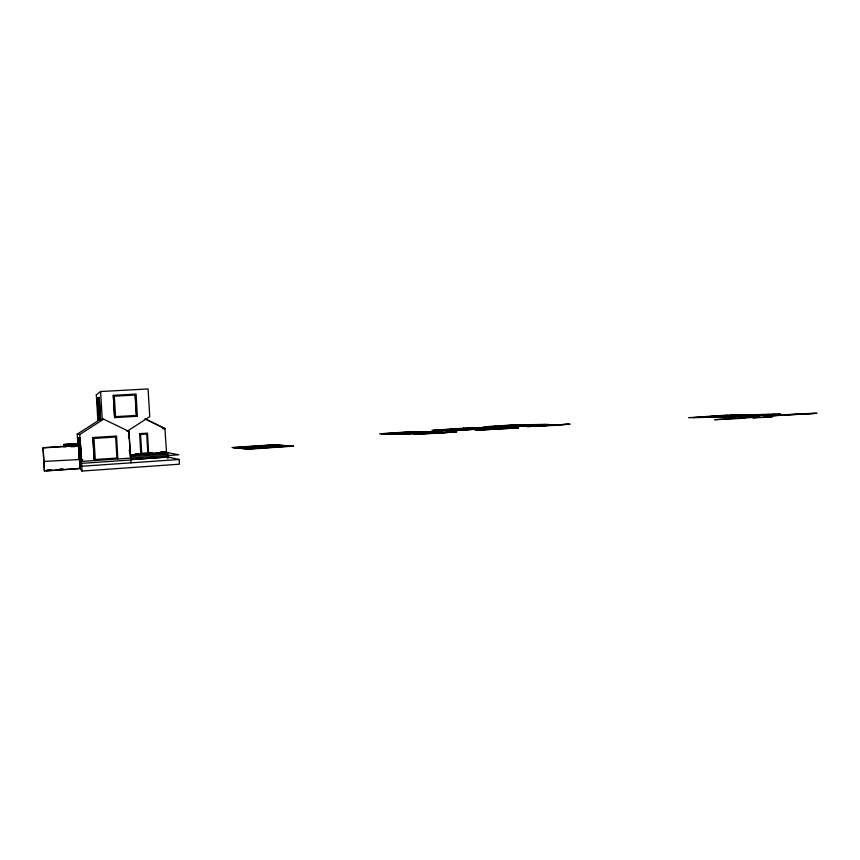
<?xml version="1.0" encoding="UTF-8"?>
<svg xmlns="http://www.w3.org/2000/svg" width="860" height="860" viewBox="0 0 860 860"><rect width="100%" height="100%" fill="white"/><g stroke="black" fill="none" stroke-linecap="round" stroke-linejoin="round"><path stroke-width="1.29" d="M79.432 459.347L78.346 437.719L80.141 468.528L44.43 471.022L43.129 447.662L67.284 446.114L65.521 444.373L76.992 443.631M43.978 461.444L79.593 459.509M96.266 394.923L100.598 391.472L102.243 419.443M100.308 419.142L98.147 419.347L97.32 398.76M97.255 398.524L98.588 419.315L98.008 397.997L98.921 419.153L100.577 418.841L99.255 397.417L98.395 397.718L99.362 419.132L98.008 397.997M99.255 397.417L98.395 397.718M98.492 398.578L99.276 398.331L100.147 418.046M98.266 397.75L99.072 418.272L98.212 398.879M99.964 418.057L98.997 398.352L99.685 418.078M99.276 398.331L96.879 398.782M126.99 431.397L149.769 416.616L148.06 388.946L100.523 391.526M77.991 445.964L77.228 434.128L79.797 434.493L103.684 419.132L97.836 420.411L96.331 394.869M77.228 434.128L99.04 420.153M137.46 416.272L114.659 417.627L113.283 395.32L136.095 394.073L137.331 416.294M135.17 395.062L136.46 415.401L115.562 416.638L114.326 396.191L135.203 395.052L136.428 415.412M98.395 418.465L97.449 399.395L98.395 418.465L100.48 417.96M99.674 418.164L98.567 418.454M99.706 418.971L100.577 418.841M114.595 417.637L113.316 395.31M814.893 413.402L766.625 416.079M441.578 433.031L455.219 431.881M489.781 429.097L475.182 430.279L518.752 427.85L476.902 430.183L483.793 430.172M47.332 470.205L50.127 470.001M59.877 469.323L62.651 469.13M46.397 470.323L51.632 469.958M58.953 469.442L63.436 469.13M46.322 470.829L80.109 468.474L77.884 437.751L78.443 446.48M79.281 467.378L82.055 471.054L179.385 464.206L179.095 459.498L167.732 456.918L130.462 459.562M697.933 417.53L732.494 415.176M242.477 448.544L285.574 445.62M702.727 417.433L737.504 415.068M244.068 448.694L287.498 445.738M80.163 460.089L82.775 459.917M130.279 456.617L167.786 454.134L167.883 455.596M245.68 448.845L289.454 445.867M707.597 417.326L742.588 414.95M712.542 417.229L747.749 414.832M247.325 448.995L291.443 445.996M717.562 417.132L752.995 414.713M722.658 417.025L758.305 414.595M727.829 416.917L763.701 414.477M81.678 461.121L79.528 438.202L80.926 460.885L81.678 461.121L81.442 457.531M733.086 416.82L769.184 414.348M738.417 416.713L774.753 414.23M130.784 459.681L168.205 457.112L167.646 455.542M801.595 413.628L764.153 416.197L817 413.284L801.122 413.714M179.095 459.498L81.754 466.249L79.7 463.809M464.067 428.183L431.978 430.312L460.799 430.301L495.059 428L463.228 428.258M514.398 424.829L483.083 426.915L516.161 426.549M381.754 433.827L417.197 431.623M434.429 430.312L469.377 428.151M485.825 426.893L520.289 424.754M385.011 433.859L419.594 431.634M439.428 430.312L472.075 428.129M491.425 426.839L523.278 424.711M387.226 433.881L422.023 431.645M441.975 430.312L474.817 428.119M494.285 426.818L526.32 424.679M389.462 433.902L424.485 431.645M444.555 430.312L477.601 428.097M497.177 426.796L529.394 424.636M391.741 433.924L426.979 431.656M447.178 430.301L480.407 428.087M500.101 426.764L532.512 424.603M394.041 433.945L429.505 431.666M449.823 430.301L483.266 428.065M503.068 426.743L535.673 424.56M396.374 433.967L432.064 431.666M452.51 430.301L486.147 428.054M506.078 426.721L538.865 424.517M398.739 433.988L435.321 431.677M455.241 430.301L489.082 428.033M509.131 426.689L542.112 424.485M402.34 434.031L437.299 431.688M457.993 430.301L492.049 428.022M512.216 426.667L545.39 424.442M404.791 434.053L439.965 431.698M515.344 426.635L548.723 424.399L513.646 424.904M449.758 431.763L413.714 434.192L421.529 434.149M415.595 434.096L456.961 431.785L420.314 434.257M135.891 453.822L138.546 453.639M147.866 453.005L150.522 452.833M161.164 452.113L163.83 451.93L178.805 454.789L81.453 461.433L78.744 458.627M136.052 453.865L138.718 453.682M148.049 453.059L152.048 452.779M161.379 452.156L164.045 451.973M135.213 454.091L139.245 453.822M148.629 453.188L152.65 452.919M160.691 452.371L164.712 452.102M135.482 454.306L139.406 454.048M148.587 453.424L152.51 453.156M161.68 452.543L165.614 452.274M233.479 447.694L274.641 444.91M130.655 454.875L166.528 452.446M234.92 447.823L276.393 445.029M130.193 455.144L167.463 452.629L167.84 458.756M236.382 447.963L278.167 445.136M130.355 455.198L167.936 452.715M237.876 448.103L279.973 445.254M239.381 448.253L281.811 445.373M240.918 448.393L283.671 445.491M693.203 417.616L727.56 415.294M76.067 445.233L75.992 444.093L65.897 444.738L65.973 445.878L76.067 445.233L76.271 446.458M76.207 445.319L65.973 445.878M78.733 445.609L43 447.931L44.43 471.022M71.197 446.781L75.003 446.534M139.535 433.633L147.501 433.15L148.64 453.618M77.884 437.751L78.572 437.783M79.528 438.202L80.27 438.235L80.431 440.782M92.869 437.514L94.288 460.508L92.912 437.525L116.551 436.031L117.863 458.896M64.027 447.135L63.866 444.459L77.852 443.556M97.631 398.255L99.427 398.159M489.19 429.097L510.507 427.904M557.097 425.281L526.943 426.571L570.072 424.163L528.879 426.474L568.342 424.26M162.486 428.667L165.066 428.624L144.975 418.788M433.676 430.226L461.702 430.204M411.575 431.698L440.815 431.795M381.292 433.719L408.285 433.977M130.946 462.831L128.903 431.419L129.301 437.901M271.577 444.932L291.368 446.222M233.952 447.469L250.507 449.006M164.292 452.134L165.184 452.306M161.024 451.833L164.658 452.532M140.803 454.144L139.632 433.633M79.797 439.137L81.184 459.939M103.608 419.142L129.011 431.419M146.028 419.379L164.916 428.624L166.56 452.876M75.992 444.093L75.357 443.738L75.508 446.168M81.377 459.928L80.883 459.96M79.894 459.315L79.195 459.1L78.679 450.393M79.528 461.121L81.571 463.357L130.774 459.982L129.462 440.492M63.866 444.459L65.414 446.211M128.559 435.181L128.72 437.847M129.462 449.834L129.623 452.5M128.559 436.127L128.72 438.718M129.441 450.382L129.591 452.983M98.793 397.438L100.169 418.938M80.636 444.426L81.281 454.908M79.754 434.483L82.055 471.054M65.521 444.373L65.693 447.05M97.277 399.406L97.277 399.406M98.029 398.889L98.029 398.889M116.928 458.058L95.267 459.519L93.966 438.417L115.638 437.052L116.928 458.058M293.475 446.125L248.992 449.156L232.06 447.555L272.921 444.803L293.475 446.125M780.407 414.101L743.836 416.595L688.548 417.713L722.701 415.401L780.407 414.101M733.343 418.422L714.746 419.702L744.738 418.229L733.343 418.422M747.749 417.433L738.536 418.067L759.337 417.218L747.749 417.433M759.961 417.326L752.93 417.81L772.022 417.1L759.961 417.326M412.488 431.612L379.615 433.805L407.274 434.074L442.674 431.698L412.488 431.612M147.845 452.854L141.717 453.252L140.556 434.44L146.684 434.053L147.845 452.854M79.625 458.197L79.625 458.197M78.41 438.621L78.41 438.621"/></g></svg>
